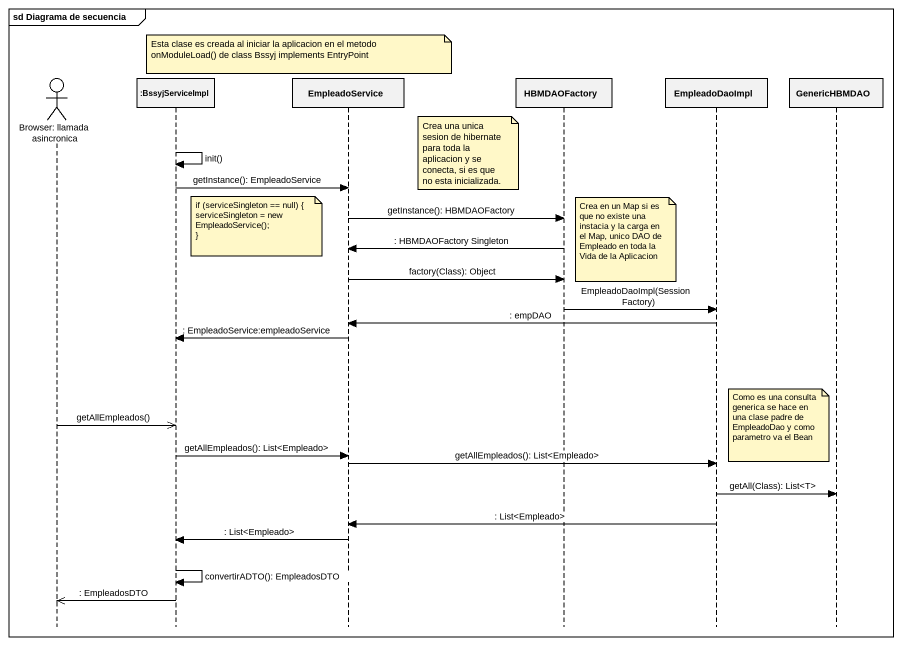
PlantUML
@startuml
mainframe sd Diagrama de secuencia
hide footbox
actor "Browser: llamada asincronica" as Browser_llamada_asincronica
participant ":BssyjServiceImpl" as BssyjServiceImpl
participant EmpleadoService
participant HBMDAOFactory
participant EmpleadoDaoImpl
participant GenericHBMDAO

note over EmpleadoService : Esta clase es creada al iniciar la aplicacion en el metodo onModuleLoad() de class Bssyj implements EntryPoint
BssyjServiceImpl -> BssyjServiceImpl : init()
note left of HBMDAOFactory : Crea una unica sesion de hibernate para toda la aplicacion y se conecta, si es que no esta inicializada.
BssyjServiceImpl -> EmpleadoService : getInstance(): EmpleadoService
EmpleadoService -> HBMDAOFactory : getInstance(): HBMDAOFactory
note right of BssyjServiceImpl
  if (serviceSingleton == null) {
  serviceSingleton = new EmpleadoService();
  ~}
end note
note right of HBMDAOFactory : Crea en un Map si es que no existe una instacia y la carga en el Map, unico DAO de Empleado en toda la Vida de la Aplicacion
HBMDAOFactory -> EmpleadoService : : HBMDAOFactory Singleton
EmpleadoService -> HBMDAOFactory : factory(Class): Object
HBMDAOFactory -> EmpleadoDaoImpl : EmpleadoDaoImpl(SessionFactory)
EmpleadoDaoImpl -> EmpleadoService : : empDAO
EmpleadoService -> BssyjServiceImpl : : EmpleadoService:empleadoService
note left of GenericHBMDAO : Como es una consulta generica se hace en una clase padre de EmpleadoDao y como parametro va el Bean
Browser_llamada_asincronica ->> BssyjServiceImpl : getAllEmpleados()
BssyjServiceImpl -> EmpleadoService : getAllEmpleados(): List<Empleado>
EmpleadoService -> EmpleadoDaoImpl : getAllEmpleados(): List<Empleado>
EmpleadoDaoImpl -> GenericHBMDAO : getAll(Class): List<T>
EmpleadoDaoImpl -> EmpleadoService : : List<Empleado>
EmpleadoService -> BssyjServiceImpl : : List<Empleado>
BssyjServiceImpl -> BssyjServiceImpl : convertirADTO(): EmpleadosDTO
BssyjServiceImpl ->> Browser_llamada_asincronica : : EmpleadosDTO
@enduml
